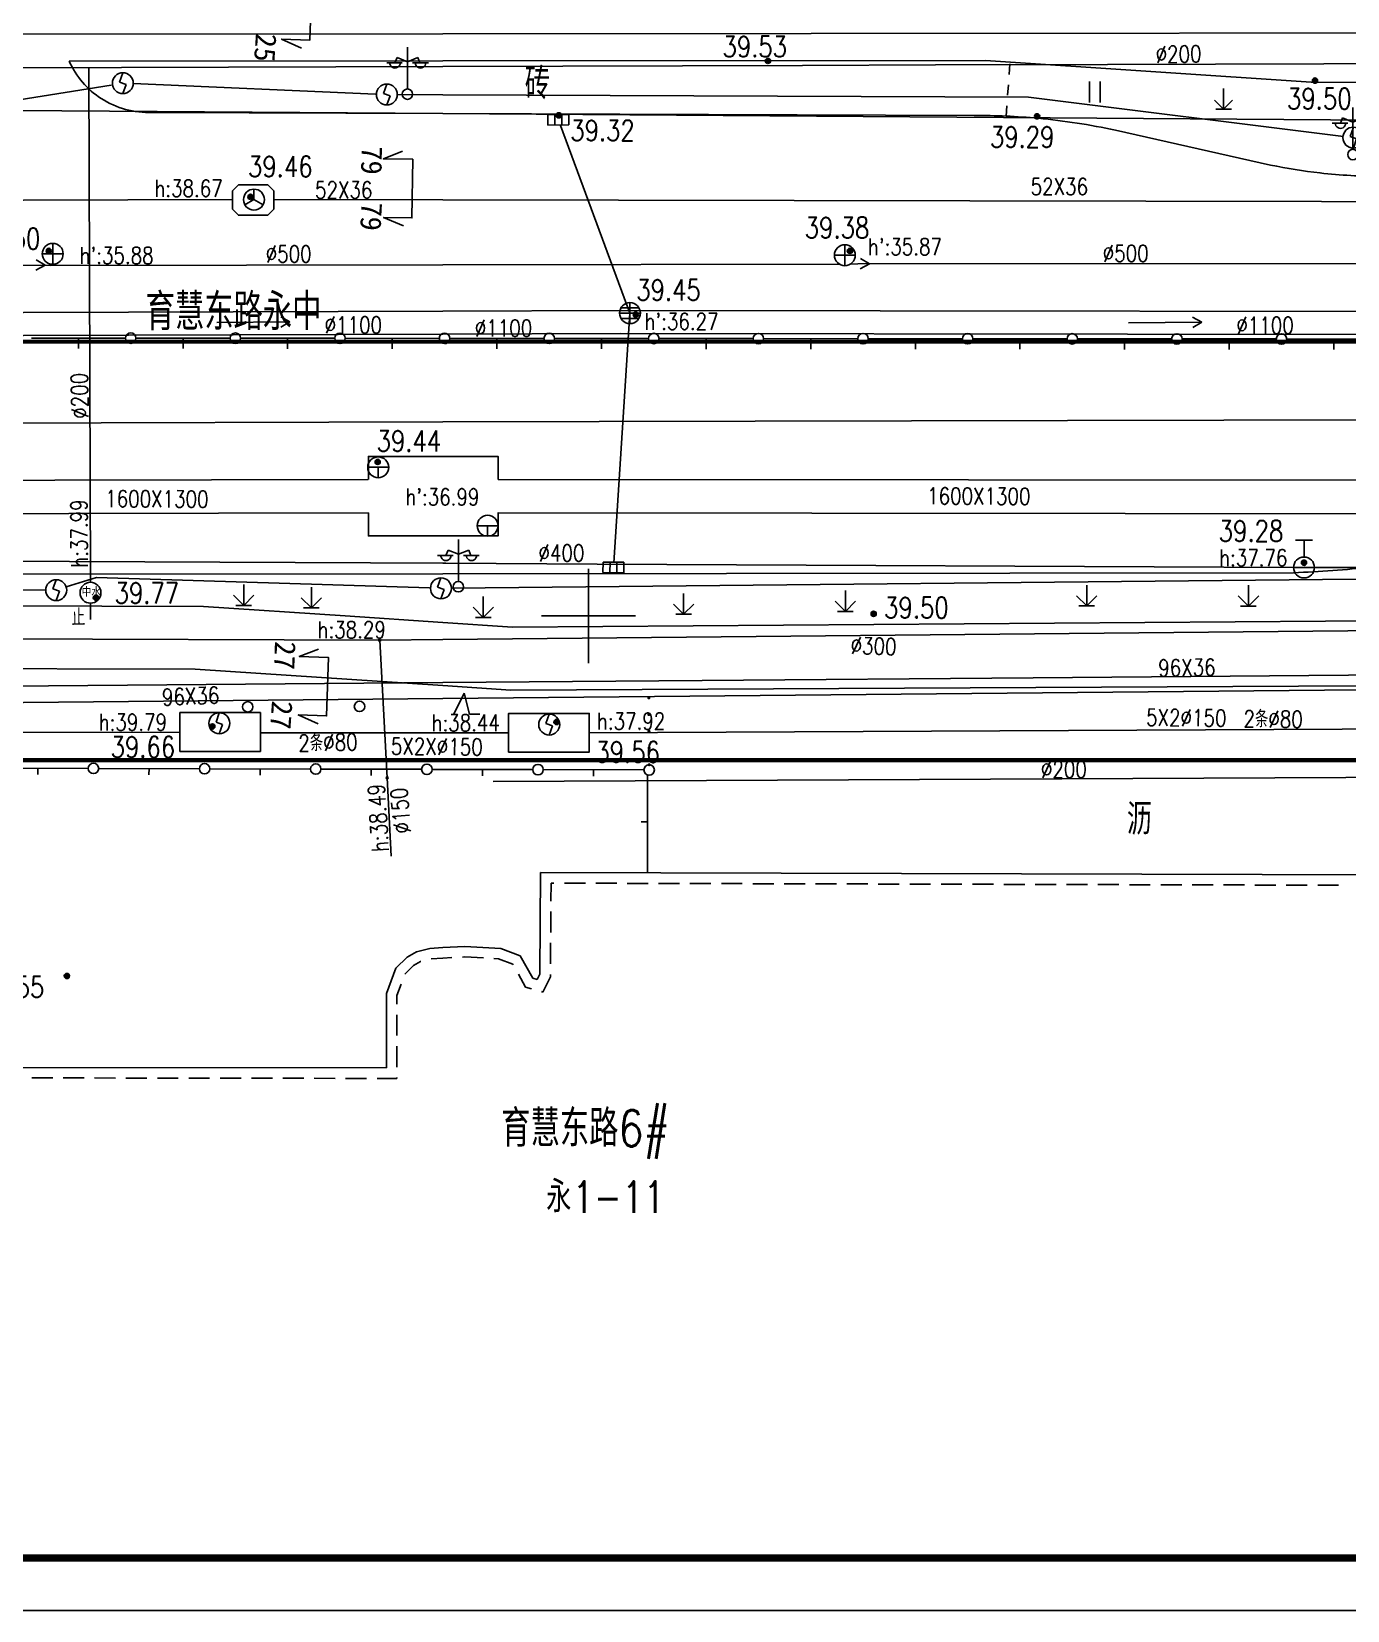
# Model space of a CAD drawing. Header units: inches. Extents: x 505347 to 508499, y 312634 to 313316.
# Drawn here: x 505969.8 to 506032.7, y 312809.9 to 312885.4 of the extents above; entities that cross this region are included whole.
import ezdxf
from ezdxf.enums import TextEntityAlignment as Align
from ezdxf.lldxf.tags import DXFTag

# ---------------------------------------------------------------- set-up
doc = ezdxf.new("R2010")
doc.units = ezdxf.units.IN
doc.header["$LTSCALE"] = 0.5
doc.header["$MEASUREMENT"] = 0
for name, pattern in [('$RECOVER_090104195024-5', [0]), ('$RECOVER_090104195024-7', [0]), ('ACAD_ISO05W100', [33, 24, -3, 0, -3, 0, -3]), ('XX11', [2, 1, -1])]:
    doc.linetypes.add(name, pattern=pattern)
for name, color, linetype in [('BJ0', 7, 'Continuous'), ('BJ02', 7, 'Continuous'), ('BJ03', 7, 'Continuous'), ('BJ04', 7, 'Continuous'), ('BJ08', 7, 'Continuous'), ('BJ09', 7, 'Continuous'), ('BJ10', 7, 'Continuous'), ('上水井', 4, 'Continuous'), ('上水注记', 4, 'Continuous'), ('上水管线', 4, 'Continuous'), ('上水高程表', 4, 'Continuous'), ('中水井', 151, 'Continuous'), ('中水注记', 151, 'Continuous'), ('中水管线', 151, 'Continuous'), ('中水高程表', 151, 'Continuous'), ('公安交通管线', 163, 'Continuous'), ('污水井', 247, 'Continuous'), ('污水注记', 247, 'Continuous'), ('污水管线', 247, 'Continuous'), ('污水高程表', 247, 'Continuous'), ('热力井', 40, 'Continuous'), ('热力注记', 40, 'Continuous'), ('热力管线', 40, 'Continuous'), ('热力高程表', 40, 'Continuous'), ('照明井', 193, 'Continuous'), ('照明管线', 193, 'Continuous'), ('燃气注记', 6, 'Continuous'), ('燃气管线', 6, 'Continuous'), ('燃气高程表', 6, 'Continuous'), ('电信井', 3, 'Continuous'), ('电信断面图及编号', 3, 'Continuous'), ('电信注记', 3, 'Continuous'), ('电信管线', 3, 'Continuous'), ('电信高程表', 3, 'Continuous'), ('电力井', 1, 'Continuous'), ('电力注记', 1, 'Continuous'), ('电力管线', 1, 'Continuous'), ('电力高程表', 1, 'Continuous'), ('道路红线', 1, 'Continuous'), ('雨水井', 34, 'Continuous'), ('雨水注记', 34, 'Continuous'), ('雨水管线', 34, 'Continuous'), ('雨水高程表', 34, 'Continuous'), ('雨蓖子', 34, 'Continuous')]:
    doc.layers.add(name, color=color, linetype=linetype)
doc.styles.add('HZ', font='simplex.shx', dxfattribs={"bigfont": 'hztxt'})
doc.styles.get("Standard").update_dxf_attribs({"font": 'txt.shx', "bigfont": 'hztxt.shx'})
doc.styles.add('粗等线', font='simhei.ttf')
doc.styles.add('细等线', font='txt.shx', dxfattribs={"bigfont": 'ht.shx'})
tags = doc.linetypes.add('DL', pattern='A,15,-4.925,[130,ltypeshp.shx,S=0.5,R=330,X=-0.15,Y=0.433],0,[130,ltypeshp.shx,S=0.4,R=90,X=0,Y=0],-0.15,[130,ltypeshp.shx,S=0.5,R=150,X=0,Y=-0.433],-4.925,15', length=40).pattern_tags.tags
tags[32:33] = [DXFTag(74, 4), DXFTag(75, 0), DXFTag(340, '0'), DXFTag(46, 1.0), DXFTag(50, 0.0), DXFTag(44, 0.0), DXFTag(45, 0.0)]
tags[30:31] = [DXFTag(74, 4), DXFTag(75, 0), DXFTag(340, '0'), DXFTag(46, 1.0), DXFTag(50, 0.0), DXFTag(44, 0.0), DXFTag(45, 0.0)]
tags[4:5] = [DXFTag(74, 4), DXFTag(75, 0), DXFTag(340, '0'), DXFTag(46, 1.0), DXFTag(50, 0.0), DXFTag(44, 0.0), DXFTag(45, 0.0)]
tags = doc.linetypes.add('DX', pattern='A,15,-5,[130,ltypeshp.shx,S=1,R=330,X=0,Y=0],-5,15', length=40).pattern_tags.tags
tags[16:17] = [DXFTag(74, 4), DXFTag(75, 0), DXFTag(340, '0'), DXFTag(46, 1.0), DXFTag(50, 0.0), DXFTag(44, 0.0), DXFTag(45, 0.0)]
tags[14:15] = [DXFTag(74, 4), DXFTag(75, 0), DXFTag(340, '0'), DXFTag(46, 1.0), DXFTag(50, 0.0), DXFTag(44, 0.0), DXFTag(45, 0.0)]
tags[4:5] = [DXFTag(74, 4), DXFTag(75, 0), DXFTag(340, '0'), DXFTag(46, 1.0), DXFTag(50, 0.0), DXFTag(44, 0.0), DXFTag(45, 0.0)]
tags = doc.linetypes.add('SS', pattern='A,15,-1.9,[130,ltypeshp.shx,S=1,R=330,X=0,Y=0],-1.2,[130,ltypeshp.shx,S=1,R=330,X=0,Y=0],-1.9,15', length=35).pattern_tags.tags
tags[24:25] = [DXFTag(74, 4), DXFTag(75, 0), DXFTag(340, '0'), DXFTag(46, 1.0), DXFTag(50, 0.0), DXFTag(44, 0.0), DXFTag(45, 0.0)]
tags[22:23] = [DXFTag(74, 4), DXFTag(75, 0), DXFTag(340, '0'), DXFTag(46, 1.0), DXFTag(50, 0.0), DXFTag(44, 0.0), DXFTag(45, 0.0)]
tags[4:5] = [DXFTag(74, 4), DXFTag(75, 0), DXFTag(340, '0'), DXFTag(46, 1.0), DXFTag(50, 0.0), DXFTag(44, 0.0), DXFTag(45, 0.0)]
tags = doc.linetypes.add('TRQZ', pattern='A,15,[130,ltypeshp.shx,S=0.6,R=0,X=0,Y=0],-2.5,[133,ltypeshp.shx,S=0.05,R=0,X=0,Y=0],-2.5,[130,ltypeshp.shx,S=0.6,R=0,X=0,Y=0],15', length=35).pattern_tags.tags
tags[28:29] = [DXFTag(74, 4), DXFTag(75, 0), DXFTag(340, '0'), DXFTag(46, 1.0), DXFTag(50, 0.0), DXFTag(44, 0.0), DXFTag(45, 0.0)]

# ---------------------------------------------------------------- blocks, each defined once
blk = doc.blocks.new('B5461')
for q in [(-0.866025, -0.5), (0, 1), (0.866025, -0.5)]:
    blk.add_line((0, 0), q)
blk.add_circle((0, 0), 1)
blk = doc.blocks.new('BC028')
for p, q in [((-0.99, 3.5), (-1.19, 3)), ((0, 3.1), (-0.99, 3.5)), ((0, 0.5), (0, 4.5)), ((0, 3.1), (1, 3.5)), ((1, 3.5), (1.2, 3)), ((-1.98, 3), (-0.49, 3)), ((0.5, 3), (2, 3))]:
    blk.add_line(p, q)
blk.add_circle((0, 0), 0.5)
for centre in [(-1.19, 3), (1.25, 3)]:
    blk.add_arc(centre, 0.5, 179, 0)
blk = doc.blocks.new('BC104')
for p, q in [((-1.5, 0), (-0.5, 2)), ((-0.5, 2), (0, 0)), ((0, 0), (1, 0))]:
    blk.add_line(p, q)
blk = doc.blocks.new('B8211')
blk.add_hatch(color=256).paths.add_polyline_path([(0.25, 0, 1), (-0.25, 0, 1)])
blk.add_circle((0, 0), 0.25)
blk = doc.blocks.new('BC112')
for p, q in [((-0.49, -0.99), (-0.49, 1.01)), ((0.51, -0.99), (0.51, 1.01))]:
    blk.add_line(p, q)
blk = doc.blocks.new('953')
for p, q in [((0, 2), (0, 0)), ((0, 0), (-0.87, 0.87)), ((-0.75, 0), (0.75, 0)), ((0.87, 0.87), (0, 0))]:
    blk.add_line(p, q)
blk = doc.blocks.new('B954')
at = {"linetype": 'Continuous'}
for p, q in [((0, 0), (0, 2)), ((0, 0), (-0.978957, 0.978957)), ((-0.75, 0), (0.75, 0)), ((0, 0), (0.978957, 0.978957))]:
    blk.add_line(p, q, dxfattribs=at)
blk = doc.blocks.new('B547')
at = {"linetype": 'Continuous'}
for p, q in [((0, 1), (-0.31427, 0.111111)), ((-0.31427, 0.111111), (0.31427, -0.111111)), ((0, -1), (0.31427, -0.111111))]:
    blk.add_line(p, q, dxfattribs=at)
blk.add_circle((0, 0), 1)
blk = doc.blocks.new('B545')
for p, q in [((-1, 0), (1, 0)), ((0, -1), (0, 0))]:
    blk.add_line(p, q)
blk.add_circle((0, 0), 1)
blk = doc.blocks.new('B5421')
for p, q in [((-1, 0), (1, 0)), ((0, -1), (0, 1))]:
    blk.add_line(p, q)
blk.add_circle((0, 0), 1)
blk = doc.blocks.new('B552')
for p, q in [((0.984668, 0.518566), (-1.015332, 0.518566)), ((-1.015332, 0.518566), (-1.015332, -0.481434)), ((0.984668, -0.481434), (0.984668, 0.518566)), ((-1.015332, -0.481434), (0.984668, -0.481434))]:
    blk.add_line(p, q)
at = {"linetype": 'Continuous'}
for p, q in [((-0.348666, -0.481434), (-0.348666, 0.518566)), ((0.318001, -0.481434), (0.318001, 0.518566))]:
    blk.add_line(p, q, dxfattribs=at)
blk = doc.blocks.new('B553')
at = {"linetype": 'Continuous'}
for p, q in [((-0.8, 2.6), (0.8, 2.6)), ((0, 1), (0, 2.6)), ((-1, 0), (1, 0))]:
    blk.add_line(p, q, dxfattribs=at)
blk.add_circle((0, 0), 1, dxfattribs=at)
blk = doc.blocks.new('B5422')
at = {"linetype": 'Continuous'}
for p, q in [((-1, 0), (1, 0)), ((-0.866025, 0.5), (0.866025, 0.5)), ((0, 1), (0, -1)), ((-0.866025, -0.5), (0.866025, -0.5))]:
    blk.add_line(p, q, dxfattribs=at)
blk.add_circle((0, 0), 1, dxfattribs=at)
blk = doc.blocks.new('831')
for radius in [0.25, 0.15, 0.05]:
    blk.add_circle((0, 0), radius)
blk = doc.blocks.new('B549')
blk.add_circle((0, 0), 1)
blk = doc.blocks.new('53214')
blk.add_circle((0, 0), 0.1)
for tag in ['路号', '线号', '点号']:
    blk.add_attdef(tag, (0, 0), '', height=0.00001)
blk = doc.blocks.new('111111')
for p, q in [((518331.076, 303651.061), (518751.076, 303651.061)), ((518751.076, 303651.061), (518331.076, 303651.061)), ((518343.576, 303505.111), (518748.576, 303505.111)), ((518331.076, 303502.611), (518751.076, 303502.611))]:
    blk.add_line(p, q)
at = {"const_width": 0.35}
blk.add_lwpolyline([(518343.576, 303648.561), (518748.576, 303648.561), (518748.576, 303505.111), (518343.576, 303505.111)], close=True, dxfattribs=at)

msp = doc.modelspace()

# ---------------------------------------------------------------- linework, layer by layer
at = {"color": 1, "const_width": 0.2, "elevation": 82.3}
msp.add_lwpolyline([(506180.493, 312827.449), (506180.218, 312850.584), (505920.091, 312850.584), (505921.45, 312837.594)], dxfattribs=at)
at = {"layer": 'BJ0'}
for q in [(505996.396, 312859.728, 82.3), (505994.146, 312857.478, 82.3), (505996.396, 312855.228, 82.3), (505998.646, 312857.478, 82.3)]:
    msp.add_line((505996.396, 312857.478, 82.3), q, dxfattribs=at)
at = {"layer": 'BJ02', "linetype": 'Continuous'}
for p, q in [((505967.673, 312850.205, 82.3), (505972.485, 312850.192, 82.3)), ((505970.079, 312850.198, 82.3), (505970.078, 312849.898, 82.3)), ((505972.985, 312850.19, 82.3), (505977.797, 312850.177, 82.3)), ((505975.391, 312850.184, 82.3), (505975.39, 312849.884, 82.3)), ((505978.297, 312850.175, 82.3), (505983.109, 312850.162, 82.3)), ((505980.703, 312850.169, 82.3), (505980.702, 312849.869, 82.3)), ((505983.609, 312850.16, 82.3), (505988.421, 312850.147, 82.3)), ((505986.015, 312850.154, 82.3), (505986.014, 312849.854, 82.3)), ((505988.921, 312850.146, 82.3), (505989.438, 312850.144, 82.3)), ((505989.438, 312850.144, 82.3), (505993.733, 312850.132, 82.3)), ((505991.327, 312850.139, 82.3), (505991.326, 312849.839, 82.3)), ((505994.233, 312850.131, 82.3), (505999.045, 312850.117, 82.3)), ((505996.639, 312850.124, 82.3), (505996.638, 312849.824, 82.3)), ((505999.223, 312849.877, 82.3), (505999.21, 312845.195, 82.3)), ((505999.217, 312847.631, 82.3), (505998.917, 312847.632, 82.3)), ((505994.077, 312840.351, 82.3), (505994.109, 312845.209, 82.3)), ((505994.109, 312845.209, 82.3), (506043.475, 312845.077, 82.3)), ((505994.606, 312844.708, 82.3), (505994.6, 312843.848, 82.3)), ((505994.746, 312844.707, 82.3), (505994.606, 312844.708, 82.3)), ((505995.246, 312844.706, 82.3), (505996.246, 312844.703, 82.3)), ((505996.746, 312844.702, 82.3), (505997.746, 312844.699, 82.3)), ((505998.246, 312844.698, 82.3), (505999.246, 312844.695, 82.3)), ((505999.746, 312844.694, 82.3), (506000.746, 312844.691, 82.3)), ((506001.246, 312844.69, 82.3), (506002.246, 312844.687, 82.3)), ((506002.746, 312844.686, 82.3), (506003.746, 312844.683, 82.3)), ((506004.246, 312844.682, 82.3), (506005.246, 312844.679, 82.3)), ((506005.746, 312844.678, 82.3), (506006.746, 312844.675, 82.3)), ((506007.246, 312844.674, 82.3), (506008.246, 312844.671, 82.3)), ((506008.746, 312844.67, 82.3), (506009.746, 312844.667, 82.3)), ((506010.246, 312844.666, 82.3), (506011.246, 312844.663, 82.3)), ((506011.746, 312844.662, 82.3), (506012.746, 312844.659, 82.3)), ((506013.246, 312844.658, 82.3), (506014.246, 312844.655, 82.3)), ((506014.746, 312844.654, 82.3), (506015.746, 312844.651, 82.3)), ((506016.246, 312844.65, 82.3), (506017.246, 312844.647, 82.3)), ((506017.746, 312844.646, 82.3), (506018.746, 312844.643, 82.3)), ((506019.246, 312844.642, 82.3), (506020.246, 312844.639, 82.3)), ((506020.746, 312844.638, 82.3), (506021.746, 312844.635, 82.3)), ((506022.246, 312844.634, 82.3), (506023.246, 312844.631, 82.3)), ((506023.746, 312844.63, 82.3), (506024.746, 312844.627, 82.3)), ((506025.246, 312844.626, 82.3), (506026.246, 312844.623, 82.3)), ((506026.746, 312844.622, 82.3), (506027.746, 312844.619, 82.3)), ((506028.246, 312844.618, 82.3), (506029.246, 312844.615, 82.3)), ((506029.746, 312844.614, 82.3), (506030.746, 312844.611, 82.3)), ((506031.246, 312844.61, 82.3), (506032.246, 312844.607, 82.3)), ((505994.59, 312842.348, 82.3), (505994.597, 312843.348, 82.3)), ((505987.728, 312841.177, 82.3), (505988.172, 312841.431, 82.3)), ((505988.172, 312841.431, 82.3), (505988.807, 312841.589, 82.3)), ((505988.807, 312841.589, 82.3), (505989.438, 312841.625, 82.3)), ((505989.438, 312841.625, 82.3), (505990.49, 312841.685, 82.3)), ((505990.49, 312841.685, 82.3), (505992.204, 312841.589, 82.3)), ((505992.204, 312841.589, 82.3), (505993.125, 312841.24, 82.3)), ((505994.58, 312840.848, 82.3), (505994.587, 312841.848, 82.3)), ((505987.188, 312840.637, 82.3), (505987.728, 312841.177, 82.3)), ((505988.034, 312840.776, 82.3), (505987.619, 312840.361, 82.3)), ((505988.36, 312840.963, 82.3), (505988.034, 312840.776, 82.3)), ((505988.389, 312840.97, 82.3), (505988.36, 312840.963, 82.3)), ((505988.882, 312841.092, 82.3), (505988.874, 312841.09, 82.3)), ((505989.438, 312841.124, 82.3), (505988.882, 312841.092, 82.3)), ((505989.872, 312841.149, 82.3), (505989.438, 312841.124, 82.3)), ((505990.49, 312841.184, 82.3), (505990.372, 312841.177, 82.3)), ((505991.37, 312841.135, 82.3), (505990.49, 312841.184, 82.3)), ((505992.099, 312841.094, 82.3), (505991.869, 312841.107, 82.3)), ((505992.777, 312840.837, 82.3), (505992.099, 312841.094, 82.3)), ((505992.799, 312840.798, 82.3), (505992.777, 312840.837, 82.3)), ((505993.125, 312841.24, 82.3), (505993.728, 312840.16, 82.3)), ((505986.743, 312839.43, 82.3), (505987.188, 312840.637, 82.3)), ((505987.619, 312840.361, 82.3), (505987.616, 312840.354, 82.3)), ((505993.392, 312839.736, 82.3), (505993.043, 312840.362, 82.3)), ((505993.728, 312840.16, 82.3), (505993.95, 312840.097, 82.3)), ((505993.95, 312840.097, 82.3), (505994.077, 312840.351, 82.3)), ((505994.576, 312840.231, 82.3), (505994.212, 312839.503, 82.3)), ((505994.577, 312840.348, 82.3), (505994.576, 312840.231, 82.3)), ((505986.743, 312835.874, 82.3), (505986.743, 312839.43, 82.3)), ((505987.444, 312839.885, 82.3), (505987.243, 312839.341, 82.3)), ((505987.243, 312839.341, 82.3), (505987.243, 312838.92, 82.3)), ((505993.664, 312839.658, 82.3), (505993.392, 312839.736, 82.3)), ((505994.212, 312839.503, 82.3), (505994.145, 312839.522, 82.3)), ((505987.243, 312837.42, 82.3), (505987.243, 312838.42, 82.3)), ((505987.243, 312835.92, 82.3), (505987.243, 312836.92, 82.3)), ((505964.369, 312835.91, 82.3), (505986.743, 312835.874, 82.3)), ((505969.79, 312835.401, 82.3), (505970.79, 312835.399, 82.3)), ((505971.29, 312835.398, 82.3), (505972.29, 312835.397, 82.3)), ((505972.79, 312835.396, 82.3), (505973.79, 312835.394, 82.3)), ((505974.29, 312835.394, 82.3), (505975.29, 312835.392, 82.3)), ((505975.79, 312835.391, 82.3), (505976.79, 312835.39, 82.3)), ((505977.29, 312835.389, 82.3), (505978.29, 312835.387, 82.3)), ((505978.79, 312835.387, 82.3), (505979.79, 312835.385, 82.3)), ((505980.29, 312835.384, 82.3), (505981.29, 312835.383, 82.3)), ((505981.79, 312835.382, 82.3), (505982.79, 312835.38, 82.3)), ((505983.29, 312835.379, 82.3), (505984.29, 312835.378, 82.3)), ((505984.79, 312835.377, 82.3), (505985.79, 312835.376, 82.3)), ((505987.243, 312835.42, 82.3), (505987.243, 312835.373, 82.3)), ((505987.243, 312835.373, 82.3), (505986.29, 312835.375, 82.3))]:
    msp.add_line(p, q, dxfattribs=at)
for centre in [(505972.735, 312850.191, 82.3), (505978.047, 312850.176, 82.3), (505983.359, 312850.161, 82.3), (505988.671, 312850.146, 82.3), (505993.983, 312850.131, 82.3), (505999.295, 312850.116, 82.3)]:
    msp.add_circle(centre, 0.25, dxfattribs=at)
at = {"layer": 'BJ04', "linetype": 'Continuous', "elevation": 82.3, "flags": 128}
for points in [[(505989.438, 312884.001), (505971.582, 312883.985)], [(506112.803, 312883.039), (506031.169, 312882.978), (506015.37, 312884.025), (505989.438, 312884.001)], [(505989.438, 312881.489), (505975.545, 312881.542)], [(506014.828, 312881.393), (505989.438, 312881.489)], [(506028.994, 312879.028), (506021.577, 312880.695)]]:
    msp.add_lwpolyline(points, dxfattribs=at)
at = {"layer": 'BJ04', "linetype": 'Continuous', "flags": 128}
for points, elevation in [([(505971.582, 312883.985, 0.144419), (505973.107, 312882.205, 0.077608), (505974.274, 312881.683, 0.077608), (505975.545, 312881.542)], 121.924), ([(506021.577, 312880.695, 0.014908), (506019.744, 312881.032, 0.014908), (506017.895, 312881.26, 0.024575), (506014.828, 312881.393)], 82.3), ([(506031.357, 312878.65, 0.028476), (506034.303, 312878.487)], 82.3), ([(506030.098, 312859.545, 0.009357), (506031.967, 312859.646, 0.009357), (506033.831, 312859.816, 0.019234), (506037.634, 312860.385)], 82.3)]:
    msp.add_lwpolyline(points, format="xyb", dxfattribs=dict(at, elevation=elevation))
at = {"layer": 'BJ04', "linetype": 'XX11', "elevation": 82.3}
msp.add_lwpolyline([(506016.363, 312881.364), (506016.534, 312883.948)], dxfattribs=at)
at = {"layer": 'BJ04', "linetype": 'Continuous'}
for points, elevation in [([(505969.767, 312870.76), (505974.267, 312870.756)], 82.3), ([(505972.017, 312870.758), (505972.017, 312870.258)], 82.3), ([(505974.767, 312870.756), (505979.267, 312870.752)], 82.3), ([(505977.017, 312870.754), (505977.017, 312870.254)], 82.3), ([(505979.767, 312870.752), (505984.267, 312870.748)], 82.3), ([(505982.017, 312870.75), (505982.017, 312870.25)], 82.3), ([(505984.767, 312870.748), (505989.267, 312870.745)], 82.3), ([(505987.017, 312870.746), (505987.017, 312870.246)], 82.3), ([(505989.767, 312870.744), (505994.267, 312870.741)], 82.3), ([(505992.017, 312870.742), (505992.017, 312870.242)], 82.3), ([(505994.767, 312870.74), (505999.267, 312870.737)], 82.3), ([(505997.017, 312870.739), (505997.017, 312870.239)], 82.3), ([(505999.767, 312870.736), (506004.267, 312870.733)], 82.3), ([(506002.017, 312870.735), (506002.017, 312870.235)], 82.3), ([(506004.767, 312870.733), (506009.267, 312870.729)], 82.3), ([(506007.017, 312870.731), (506007.017, 312870.231)], 82.3), ([(506009.767, 312870.729), (506014.267, 312870.725)], 82.3), ([(506012.017, 312870.727), (506012.017, 312870.227)], 82.3), ([(506014.767, 312870.725), (506019.267, 312870.721)], 82.3), ([(506017.017, 312870.723), (506017.017, 312870.223)], 82.3), ([(506019.767, 312870.721), (506024.267, 312870.717)], 82.3), ([(506022.017, 312870.719), (506022.017, 312870.219)], 82.3), ([(506024.767, 312870.717), (506029.267, 312870.714)], 82.3), ([(506027.017, 312870.715), (506027.017, 312870.215)], 82.3), ([(506029.767, 312870.713), (506034.267, 312870.71)], 82.3), ([(506032.017, 312870.711), (506032.017, 312870.211)], 82.3), ([(505989.438, 312859.496), (506030.098, 312859.545), (506030.098, 312859.545)], 82.3), ([(505968.268, 312859.47), (505989.438, 312859.496)], 82.3), ([(505984.768, 312857.478), (505977.992, 312857.935), (505968.278, 312857.964)], 82.3), ([(505989.438, 312857.164), (505984.768, 312857.478)], 82.3), ([(506040.507, 312857.478), (506035.941, 312857.252), (505992.762, 312856.94), (505989.438, 312857.164)], 82.3), ([(505964.369, 312854.96), (505977.599, 312854.938), (505989.438, 312854.153)], 122.15), ([(505989.438, 312854.153), (505992.682, 312853.938), (506146.396, 312854.709)], 122.15)]:
    msp.add_lwpolyline(points, dxfattribs=dict(at, elevation=elevation))
at = {"layer": 'BJ04', "linetype": 'Continuous', "const_width": 0.075, "elevation": 82.3}
for points in [[(505999.278, 312853.604, 1), (505999.279, 312853.529, 1)], [(505999.282, 312852.804, 1), (505999.283, 312852.729, 1)], [(505999.286, 312852.004, 1), (505999.287, 312851.929, 1)], [(505999.29, 312851.204, 1), (505999.291, 312851.129, 1)], [(505999.294, 312850.404, 1), (505999.295, 312850.329, 1)]]:
    msp.add_lwpolyline(points, format="xyb", close=True, dxfattribs=at)
at = {"layer": 'BJ04', "linetype": 'Continuous'}
for centre in [(505974.517, 312870.756, 82.3), (505979.517, 312870.752, 82.3), (505984.517, 312870.748, 82.3), (505994.517, 312870.741, 82.3), (505999.517, 312870.737, 82.3), (506004.517, 312870.733, 82.3), (506009.517, 312870.729, 82.3), (506014.517, 312870.725, 82.3), (506019.517, 312870.721, 82.3), (506024.517, 312870.717, 82.3), (506029.517, 312870.713, 82.3)]:
    msp.add_circle(centre, 0.25, dxfattribs=at)
for centre, radius, start, end in [((506034.26, 312904.408, 82.3), 25.921, 258.27854, 263.57066), ((505989.517, 312870.744, 82.3), 0.25, 108.55787, 251.44213), ((505989.517, 312870.744, 82.3), 0.25, 251.44213, 108.55787)]:
    msp.add_arc(centre, radius, start, end, dxfattribs=at)
at = {"layer": 'BJ09', "linetype": 'Continuous'}
for centre in [(505980.108, 312853.134, 82.3), (505985.454, 312853.155, 82.3)]:
    msp.add_circle(centre, 0.25, dxfattribs=at)
at = {"layer": '上水管线', "linetype": 'SS', "ltscale": 0.6, "elevation": 82.3}
for points in [[(505964.369, 312860.115), (505989.577, 312859.993)], [(505989.438, 312859.993), (505989.577, 312859.993)], [(505989.577, 312859.993), (505996.808, 312859.957)], [(505996.808, 312859.957), (506030.093, 312859.796)], [(506031.104, 312859.794), (506035.252, 312859.8)], [(506042.796, 312849.799), (505991.835, 312849.569)]]:
    msp.add_lwpolyline(points, dxfattribs=at)
at = {"layer": '中水管线', "linetype": '$RECOVER_090104195024-7', "ltscale": 0.6}
for points, elevation in [([(505933.08, 312883.569), (505989.438, 312883.738)], 122.342), ([(505972.591, 312859.102), (505972.517, 312883.688)], 82.3), ([(505972.596, 312857.301), (505972.594, 312858.085)], 82.3)]:
    msp.add_lwpolyline(points, dxfattribs=dict(at, elevation=elevation))
at = {"layer": '中水管线', "linetype": 'SS', "ltscale": 0.6, "elevation": 122.342}
for points in [[(505989.438, 312883.738), (506006.631, 312883.79)], [(506006.631, 312883.79), (506012.985, 312883.809)], [(506012.985, 312883.809), (506021.209, 312883.834)], [(506021.209, 312883.834), (506103.875, 312884.082)]]:
    msp.add_lwpolyline(points, dxfattribs=at)
at = {"layer": '公安交通管线'}
for points, elevation in [([(505964.369, 312881.664), (505989.438, 312881.485)], 122.002), ([(505989.438, 312881.485), (506228.318, 312879.786)], 122.002), ([(505989.438, 312853.533), (505964.369, 312853.298)], 121.75), ([(506114.985, 312854.213), (506040.008, 312854.006), (505989.438, 312853.533)], 121.75)]:
    msp.add_lwpolyline(points, dxfattribs=dict(at, elevation=elevation))
at = {"layer": '污水管线', "elevation": 82.3}
for points in [[(505989.438, 312874.262), (505970.666, 312874.228), (505964.369, 312874.266)], [(505970.001, 312874.502), (505970.426, 312874.239), (505969.985, 312874.003)], [(506008.381, 312874.296), (505989.438, 312874.262)], [(506089.18, 312874.448), (506049.225, 312874.319), (506009.265, 312874.298), (506008.918, 312874.297)], [(506009.403, 312874.566), (506009.828, 312874.303), (506009.388, 312874.066)]]:
    msp.add_lwpolyline(points, dxfattribs=at)
at = {"layer": '热力管线', "elevation": 82.3}
for points in [[(506228.318, 312867.261), (505989.438, 312866.762)], [(505924.077, 312866.559), (505989.438, 312866.762)], [(505985.874, 312864), (505985.874, 312865.099), (505989.438, 312865.099)], [(505989.438, 312865.099), (505992.075, 312865.099), (505992.075, 312864)], [(505940.94, 312863.899), (505985.872, 312864)], [(506037.031, 312863.964), (505992.075, 312864)], [(505985.875, 312862.4), (505964.369, 312862.352)], [(505989.438, 312861.301), (505985.874, 312861.301), (505985.874, 312862.405)], [(505992.075, 312862.414), (505992.075, 312861.301), (505989.438, 312861.301)], [(506037.03, 312862.364), (505992.074, 312862.4)]]:
    msp.add_lwpolyline(points, dxfattribs=at)
at = {"layer": '照明管线', "elevation": 82.3}
for points in [[(505974.634, 312882.918), (505986.221, 312882.421)], [(505964.369, 312881.387), (505973.579, 312882.85)], [(505987.284, 312882.396), (505989.438, 312882.387)], [(505989.438, 312882.387), (506017.426, 312882.264), (506032.479, 312880.397)], [(505971.439, 312858.861), (505972.882, 312859.31), (505988.793, 312858.814)], [(505989.868, 312858.803), (506034.674, 312859.259)], [(505964.369, 312858.72), (505970.457, 312858.712)]]:
    msp.add_lwpolyline(points, dxfattribs=at)
at = {"layer": '燃气管线', "linetype": 'TRQZ', "ltscale": 0.5}
msp.add_line((505989.438, 312856.347, 82.3), (506045.493, 312856.882, 82.3), dxfattribs=at)
at = {"layer": '燃气管线', "linetype": 'TRQZ'}
for p, q in [((505964.369, 312856.392, 82.3), (505986.416, 312856.318, 82.3)), ((505986.416, 312856.318, 82.3), (505989.438, 312856.347, 82.3)), ((505986.416, 312856.318, 82.3), (505986.776, 312849.738, 82.3)), ((505986.776, 312849.738, 82.3), (505986.971, 312846.001, 82.3))]:
    msp.add_line(p, q, dxfattribs=at)
for p in [(505986.416, 312856.318, 82.3), (505986.452, 312856.324, 82.3), (505986.776, 312849.738, 82.3)]:
    msp.add_point(p, dxfattribs=at)
at = {"layer": '电信断面图及编号'}
for points, elevation in [([(505982.677, 312884.621), (505981.729, 312885.045), (505983.082, 312885.002), (505983.171, 312887.799), (505981.774, 312887.844), (505982.695, 312888.192)], 82.3), ([(505987.555, 312876.114), (505986.6, 312876.521), (505987.953, 312876.502), (505987.993, 312879.301), (505986.596, 312879.32), (505987.51, 312879.684)], 82.3), ([(505983.473, 312852.32), (505982.525, 312852.744), (505983.878, 312852.701), (505983.967, 312855.498), (505982.57, 312855.542), (505983.491, 312855.89)], 122.15)]:
    msp.add_lwpolyline(points, dxfattribs=dict(at, elevation=elevation))
at = {"layer": '电信管线', "linetype": 'DX'}
for points, elevation in [([(505964.714, 312885.28), (505989.438, 312885.3)], 43.765), ([(505989.438, 312885.3), (506059.829, 312885.357)], 43.765), ([(505964.369, 312877.34), (505979.386, 312877.373)], 82.3), ([(505981.351, 312877.374), (505989.438, 312877.36)], 82.3), ([(505989.438, 312877.36), (506048.225, 312877.259)], 82.3), ([(505964.917, 312854.091), (505989.438, 312854.291)], 43.765), ([(505989.438, 312854.291), (506001.826, 312854.392)], 43.765), ([(506001.826, 312854.392), (506017.65, 312854.522)], 43.765), ([(506017.65, 312854.522), (506036.475, 312854.676)], 43.765)]:
    msp.add_lwpolyline(points, dxfattribs=dict(at, elevation=elevation))
at = {"layer": '电信管线', "linetype": 'DX', "elevation": 121.742}
msp.add_lwpolyline([(505979.669, 312878.079), (505979.386, 312877.796), (505979.386, 312876.911), (505979.668, 312876.629), (505981.068, 312876.628), (505981.351, 312876.911), (505981.351, 312877.796), (505981.069, 312878.079)], close=True, dxfattribs=at)
at = {"layer": '电力管线', "linetype": 'DL', "elevation": 82.3}
for points in [[(505976.866, 312851.005), (505980.718, 312851.005), (505980.718, 312852.857), (505976.866, 312852.857)], [(505992.578, 312850.968), (505996.43, 312850.968), (505996.43, 312852.82), (505992.578, 312852.82)]]:
    msp.add_lwpolyline(points, close=True, dxfattribs=at)
for points in [[(506045.509, 312852.129), (505996.43, 312851.894)], [(505976.866, 312851.926), (505964.369, 312851.905)], [(505989.438, 312851.894), (505980.718, 312851.894)], [(505992.578, 312851.894), (505989.438, 312851.894)]]:
    msp.add_lwpolyline(points, dxfattribs=at)
at = {"layer": '道路红线'}
msp.add_line((505920.091, 312850.584, 82.3), (506180.218, 312850.584, 82.3), dxfattribs=at)
at = {"layer": '道路红线', "linetype": 'ACAD_ISO05W100', "const_width": 0.2, "elevation": 82.3}
msp.add_lwpolyline([(505903.439, 312870.584), (506192.481, 312870.584)], dxfattribs=at)
at = {"layer": '雨水管线'}
for p, q in [((505982.126, 312871.53, 82.3), (505981.691, 312871.777, 82.3)), ((506025.703, 312871.511, 82.3), (506025.268, 312871.758, 82.3)), ((505978.626, 312871.503, 82.3), (505982.126, 312871.53, 82.3)), ((505982.126, 312871.53, 82.3), (505981.695, 312871.277, 82.3)), ((506022.203, 312871.484, 82.3), (506025.703, 312871.511, 82.3)), ((506025.703, 312871.511, 82.3), (506025.272, 312871.258, 82.3))]:
    msp.add_line(p, q, dxfattribs=at)
at = {"layer": '雨水管线', "elevation": 82.3}
for points in [[(505997.611, 312860.01), (505998.379, 312871.951), (505995.058, 312880.922)], [(505964.369, 312871.968), (505989.438, 312872.05)], [(505989.438, 312872.05), (505997.918, 312872.077)], [(505997.918, 312872.077), (506047.546, 312872.006)], [(505989.438, 312870.95), (505964.369, 312870.871)], [(505997.921, 312870.977), (505989.438, 312870.95)], [(506228.318, 312871.029), (506205.355, 312871.066), (506093.713, 312870.956), (506046.396, 312870.909), (505997.921, 312870.977)]]:
    msp.add_lwpolyline(points, dxfattribs=at)

# ---------------------------------------------------------------- block references
for p in [(-12497.139, 9307.337, 82.3), (-12497.139, 9158.888, 82.3)]:
    msp.add_blockref('111111', p)
at = {"layer": 'BJ03', "linetype": 'Continuous', "xscale": 0.5, "yscale": 0.5, "zscale": 0.5}
for p in [(505987.742, 312882.415, 82.3), (506032.931, 312879.53, 82.3), (505990.176, 312858.874, 82.3), (505990.176, 312858.874, 82.3)]:
    msp.add_blockref('BC028', p, dxfattribs=at)
at = {"layer": 'BJ08', "xscale": 0.5, "yscale": 0.5, "zscale": 0.5}
for name, p in [('B8211', (506004.972, 312884.004, 121.831)), ('B8211', (506031.116, 312883.063, 121.798)), ('B8211', (505994.978, 312881.403, 121.624)), ('B8211', (506017.836, 312881.357, 121.586)), ('B8211', (505980.242, 312877.505, 121.757)), ('B8211', (505970.599, 312874.923, 121.804)), ('B8211', (506008.891, 312874.926, 121.683)), ('B8211', (505998.657, 312871.88, 121.749)), ('B8211', (505986.32, 312864.839, 121.741)), ('B8211', (506030.593, 312860.021, 121.585)), ('B8211', (505972.851, 312858.351, 122.069)), ('B8211', (506010.024, 312857.579, 121.797)), ('B8211', (505978.419, 312852.195, 121.964)), ('B8211', (505994.869, 312852.408, 121.857)), ('831', (505971.466, 312840.27, 121.85))]:
    msp.add_blockref(name, p, dxfattribs=at)
at = {"layer": 'BJ09', "linetype": 'Continuous', "xscale": 0.5, "yscale": 0.5, "zscale": 0.5}
for name, p in [('BC112', (506020.588, 312882.518, 82.3)), ('953', (506026.747, 312881.69, 82.3)), ('BC104', (505990.709, 312852.782, 82.3))]:
    msp.add_blockref(name, p, dxfattribs=at)
at = {"layer": 'BJ09', "xscale": 0.5, "yscale": 0.5, "zscale": 0.5}
for p in [(505979.917, 312857.978, 42.406), (505983.151, 312857.859, 42.406), (506020.206, 312857.955, 42.406), (506027.938, 312857.947, 42.406), (505991.366, 312857.411, 42.406), (505991.366, 312857.411, 42.406), (506000.941, 312857.555, 42.406), (506008.674, 312857.689, 82.3)]:
    msp.add_blockref('B954', p, dxfattribs=at)
at = {"layer": '上水井', "xscale": 0.5, "yscale": 0.5, "zscale": 0.5}
msp.add_blockref('B553', (506030.593, 312859.793, 121.585), dxfattribs=at)
at = {"layer": '中水井', "xscale": 0.5, "yscale": 0.5, "zscale": 0.5}
msp.add_blockref('B549', (505972.593, 312858.586, 82.3), dxfattribs=at)
at = {"layer": '污水井', "xscale": 0.5, "yscale": 0.5, "zscale": 0.5}
for p in [(505970.789, 312874.784, 121.931), (506008.649, 312874.718, 121.683)]:
    msp.add_blockref('B5421', p, dxfattribs=at)
at = {"layer": '热力井', "xscale": 0.5, "yscale": 0.5, "zscale": 0.5}
for p in [(505986.346, 312864.581, 121.741), (505991.576, 312861.789, 121.699), (505991.576, 312861.789, 121.699)]:
    msp.add_blockref('B545', p, dxfattribs=at)
at = {"layer": '照明井', "xscale": 0.5, "yscale": 0.5, "zscale": 0.5}
for p in [(505974.139, 312882.939, 121.888), (505986.758, 312882.398, 121.849), (506032.952, 312880.338, 121.731), (505970.957, 312858.711, 121.929), (505989.344, 312858.797, 121.867), (505989.344, 312858.797, 121.867)]:
    msp.add_blockref('B547', p, dxfattribs=at)
at = {"layer": '燃气高程表'}
ref = msp.add_blockref('53214', (505986.416, 312856.318, 82.3), dxfattribs=dict(at, xscale=0.5, yscale=0.5, zscale=0.5))
ref.add_attrib('路号', '97-5008', (505986.416, 312856.318, 53296.3), dxfattribs={"layer": '0', "height": 0.000005})
ref.add_attrib('线号', '1', (505986.416, 312856.318, 53296.3), dxfattribs={"layer": '0', "height": 0.000005})
ref.add_attrib('点号', '19', (505986.416, 312856.318, 53296.3), dxfattribs={"layer": '0', "height": 0.000005})
ref = msp.add_blockref('53214', (505986.776, 312849.738, 82.3), dxfattribs=dict(at, xscale=0.5, yscale=0.5, zscale=0.5))
ref.add_attrib('路号', '97-5008', (505986.776, 312849.738, 53296.3), dxfattribs={"layer": '0', "height": 0.000005})
ref.add_attrib('线号', '1', (505986.776, 312849.738, 53296.3), dxfattribs={"layer": '0', "height": 0.000005})
ref.add_attrib('点号', '19', (505986.776, 312849.738, 53296.3), dxfattribs={"layer": '0', "height": 0.000005})
at = {"layer": '电信井', "xscale": 0.5, "yscale": 0.5, "zscale": 0.5}
msp.add_blockref('B5461', (505980.408, 312877.375, 121.757), dxfattribs=at)
at = {"layer": '电力井', "xscale": 0.5, "yscale": 0.5, "zscale": 0.5}
for p in [(505978.752, 312852.348, 121.964), (505994.519, 312852.286, 121.857)]:
    msp.add_blockref('B547', p, dxfattribs=at)
at = {"layer": '雨水井', "xscale": 0.5, "yscale": 0.5, "zscale": 0.5}
msp.add_blockref('B5422', (505998.379, 312871.951, 121.749), dxfattribs=at)
at = {"layer": '雨蓖子', "yscale": 0.5, "zscale": 0.5}
for p, xscale, rotation in [((505994.961, 312881.184, 121.624), 0.5000000000000145, 0.7766690989959779), ((505997.596, 312859.788, 121.831), 0.4999999999999914, 359.4137690918727)]:
    msp.add_blockref('B552', p, dxfattribs=dict(at, xscale=xscale, rotation=rotation))

# ---------------------------------------------------------------- texts
at = {"layer": 'BJ08', "width": 0.8}
for s, style, p in [('39.53', 'HZ', (506002.801, 312884.191, 121.831)), ('39.50', 'HZ', (506029.78, 312881.705, 121.798)), ('39.32', 'HZ', (505995.524, 312880.179, 121.624)), ('39.29', 'HZ', (506015.58, 312879.862, 121.586)), ('39.46', '细等线', (505980.124, 312878.457, 121.757)), ('39.38', 'HZ', (506006.733, 312875.532, 121.683)), ('39.50', '细等线', (505967.112, 312875.013, 121.804)), ('39.45', 'HZ', (505998.677, 312872.558, 121.749)), ('39.44', '细等线', (505986.268, 312865.337, 121.741)), ('39.28', 'HZ', (506026.517, 312861.036, 121.585)), ('39.77', '细等线', (505973.745, 312858.075, 122.069)), ('39.50', 'HZ', (506010.524, 312857.379, 121.797)), ('39.66', '细等线', (505973.555, 312850.714, 121.964)), ('39.56', 'HZ', (505996.723, 312850.478, 82.407)), ('39.55', '细等线', (505967.297, 312839.243, 82.3))]:
    msp.add_text(s, height=1, dxfattribs=dict(at, style=style)).set_placement(p)
at = {"layer": 'BJ10', "linetype": 'Continuous', "style": 'HZ', "width": 0.8}
for s, height, p in [('砖', 1.5, (505993.351, 312882.172, 82.3)), ('育慧东路永中', 1.75, (505975.231, 312871.136, 82.3)), ('沥', 1.5, (506022.126, 312847.016, 123.181)), ('育慧东路6#', 1.75, (505992.226, 312832.115, 82.3)), ('永', 1.5, (505994.375, 312828.978, 82.3)), ('1-11', 1.5, (505995.627, 312828.957, 82.3))]:
    msp.add_text(s, height=height, dxfattribs=at).set_placement(p)
at = {"layer": '上水注记', "style": 'HZ', "width": 0.8}
msp.add_text('%%c400', height=0.8, rotation=0.03438, dxfattribs=at).set_placement((505994.007, 312860.085, 82.3))
msp.add_text('%%C200', height=0.8, dxfattribs=at).set_placement((506018.019, 312849.743, 82.3))
at = {"layer": '上水高程表', "style": 'HZ', "width": 0.8}
msp.add_text('h:37.76', height=0.8, dxfattribs=at).set_placement((506026.538, 312859.861, 82.3))
at = {"layer": '中水井', "style": 'HZ'}
msp.add_text('中水', height=0.4, dxfattribs=at).set_placement((505972.174, 312858.405, -7.572))
at = {"layer": '中水注记', "style": 'HZ', "width": 0.8}
for rotation, p in [(1.03272, (506023.508, 312883.908, 82.3)), (91.03272, (505972.497, 312866.907, 82.3))]:
    msp.add_text('%%c200', height=0.8, rotation=rotation, dxfattribs=at).set_placement(p)
at = {"layer": '中水注记', "linetype": '$RECOVER_090104195024-5', "style": 'HZ', "width": 0.8}
msp.add_text('止', height=0.8, rotation=1.06819, dxfattribs=at).set_placement((505971.703, 312857.003, 82.3))
at = {"layer": '中水高程表', "style": 'HZ', "width": 0.8}
msp.add_text('h:37.99', height=0.8, rotation=90.46229, dxfattribs=at).set_placement((505972.466, 312859.786, 82.3))
at = {"layer": '污水注记', "style": 'HZ', "width": 0.8}
for p in [(505980.968, 312874.375, 82.3), (506020.974, 312874.405, 82.3)]:
    msp.add_text('%%C500', height=0.8, dxfattribs=at).set_placement(p)
at = {"layer": '污水高程表', "style": 'HZ', "width": 0.8}
for s, p in [("h':35.87", (506009.751, 312874.724, 82.3)), ("h':35.88", (505972.072, 312874.305, 82.3))]:
    msp.add_text(s, height=0.8, dxfattribs=at).set_placement(p)
at = {"layer": '热力注记', "style": 'HZ', "width": 0.8}
for p in [(505973.297, 312862.685, 82.3), (506012.58, 312862.815, 82.3)]:
    msp.add_text('1600X1300', height=0.8, rotation=359.68015, dxfattribs=at).set_placement(p)
at = {"layer": '热力高程表', "style": 'HZ', "width": 0.8}
msp.add_text("h':36.99", height=0.8, dxfattribs=at).set_placement((505987.644, 312862.765, 82.3))
msp.add_text("h':36.99", height=0.8, dxfattribs=at).set_placement((505987.644, 312862.765, 82.3))
at = {"layer": '燃气注记', "style": 'HZ', "width": 0.8}
for s, rotation, p in [('%%c300', 358.23696, (506010.021, 312856.036, 82.3)), ('%%c150', 94.877, (505987.415, 312848.17, 82.3))]:
    msp.add_text(s, height=0.8, rotation=rotation, dxfattribs=at).set_placement(p, align=Align.MIDDLE)
at = {"layer": '燃气高程表', "style": 'HZ', "width": 0.8}
msp.add_text('h:38.29', height=0.8, dxfattribs=at).set_placement((505983.447, 312856.417, 82.3))
msp.add_text('h:38.49', height=0.8, rotation=93.77411, dxfattribs=at).set_placement((505986.854, 312846.221, 82.3))
at = {"layer": '电信断面图及编号', "style": '粗等线'}
for s, rotation, p in [('25', 266.01852, (505980.949, 312884.64, 82.3)), ('79', 268.78858, (505986.033, 312879.246, 82.3)), ('79', 267.02921, (505986.014, 312876.566, 82.3)), ('27', 267.7779, (505981.887, 312855.589, 122.15)), ('27', 266.01852, (505981.724, 312852.738, 122.15))]:
    msp.add_text(s, height=1, rotation=rotation, dxfattribs=at).set_placement(p, align=Align.MIDDLE)
at = {"layer": '电信注记', "style": 'HZ', "width": 0.8}
for p in [(506017.529, 312877.596, 82.3), (505983.326, 312877.433, 82.3)]:
    msp.add_text('52X36', height=0.8, dxfattribs=at).set_placement(p)
for rotation, p in [(0.9052, (506023.632, 312854.587, 42.45)), (2.30377, (505976.028, 312853.191, 82.3))]:
    msp.add_text('96X36', height=0.8, rotation=rotation, dxfattribs=at).set_placement(p)
at = {"layer": '电信高程表', "style": 'HZ', "width": 0.8}
msp.add_text('h:38.67', height=0.8, dxfattribs=at).set_placement((505975.65, 312877.513, 82.3))
at = {"layer": '电力注记', "style": 'HZ', "width": 0.8}
for s, rotation, p in [('5X2%%c150', 359.39423, (506023.043, 312852.233, 82.3)), ('2条%%C80', 359.39423, (506027.695, 312852.164, 82.3)), ('2条%%c80', 1.27447, (505982.536, 312850.996, 82.3)), ('5X2X%%c150', 359.39423, (505986.949, 312850.856, 82.3))]:
    msp.add_text(s, height=0.8, rotation=rotation, dxfattribs=at).set_placement(p)
at = {"layer": '电力高程表', "style": 'HZ', "width": 0.8}
for s, p in [('h:39.79', (505972.987, 312851.995, 82.3)), ('h:38.44', (505988.897, 312851.971, 82.3)), ('h:38.44', (505988.897, 312851.971, 82.3)), ('h:37.92', (505996.8, 312852.049, 82.3))]:
    msp.add_text(s, height=0.8, dxfattribs=at).set_placement(p)
at = {"layer": '雨水注记', "style": 'HZ', "width": 0.8}
for p in [(505983.784, 312870.987, 82.3), (505990.963, 312870.834, 82.3), (506027.361, 312870.967, 82.3)]:
    msp.add_text('%%C1100', height=0.8, dxfattribs=at).set_placement(p)
at = {"layer": '雨水高程表', "style": 'HZ', "width": 0.8}
msp.add_text("h':36.27", height=0.8, dxfattribs=at).set_placement((505999.074, 312871.155, 82.3))

doc.saveas('drawing.dxf')
